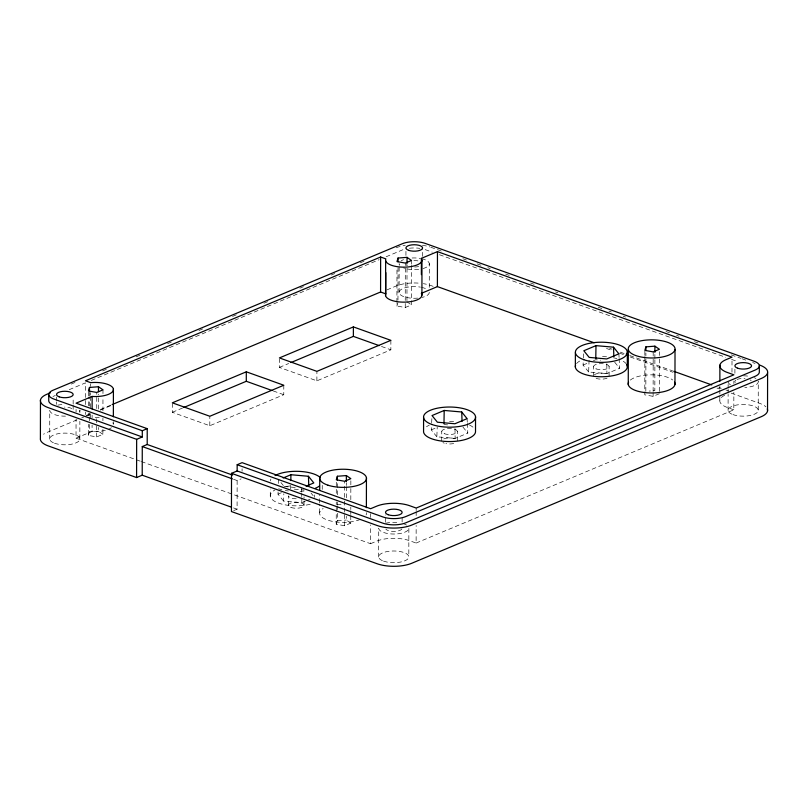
<?xml version="1.0" encoding="UTF-8"?>
<svg xmlns="http://www.w3.org/2000/svg" width="808" height="808" viewBox="0 0 808 808"><rect width="100%" height="100%" fill="white"/><g stroke="black" fill="none" stroke-linecap="round" stroke-linejoin="round"><path stroke-width="0.61" stroke-dasharray="4.04 3.03" d="M49.712 439.178L49.763 410.535A15.079 5.848 0.1 0 0 65.448 416.15M56.53 404.354L56.53 401.919M56.53 400.697L56.54 397.051M73.144 405.323L73.144 410.191A8.322 3.222 0.1 0 0 64.489 407.091M73.154 404.111L73.164 398.031M140.158 461.146L76.023 438.168L76.053 419.423M76.063 411.929L76.073 409.424M79.84 438.744L79.871 421.301M79.891 412.585L79.891 410.1A15.079 5.848 0.1 0 1 78.184 413.05M85.416 414.534L85.416 412.04M85.436 404.535L85.466 383.295M102.909 429.371L102.899 434.32L96.687 436.926L88.355 435.431L88.375 424.311M88.385 415.666L88.395 413.201M88.405 405.788L88.425 397.142M88.425 395.91L88.436 390.961M88.355 435.431L89.415 431.896L89.436 422.018M89.436 420.786L89.446 417.079M89.446 415.847L89.446 413.373M89.456 405.959L89.476 397.314M89.476 396.082L89.486 392.375M90.617 417.655L90.627 413.898M90.637 407.656L90.658 396.405M90.658 395.152L90.658 392.658M90.668 386.406L90.678 383.911M76.023 438.168L92.082 431.432L92.092 425.18M92.112 417.685L92.112 415.181M96.687 436.926L96.728 415.928M96.738 408.515L96.768 392.456M102.899 434.32L98.404 431.209L98.414 427.513M98.445 408.979L98.465 394.163M102.919 420.736L102.929 418.261M102.939 410.848L102.959 398.495M102.97 393.557L102.98 389.85M113.362 421.726L113.352 424.22A18.2 7.05 0.1 0 0 110.676 420.816M283.8 385.244L283.78 394.718L209.807 425.735L172.326 412.302L172.336 402.828M209.807 425.735L209.828 416.261M233.704 510.606L237.087 509.191L237.138 480.548L241.087 478.892M242.077 471.205L242.087 468.761M270.276 496.142L270.296 488.951M390.87 340.34L390.86 349.814L316.887 380.831L279.396 367.398L279.416 359.116M288.446 505.343L288.466 495.88A7.797 3.02 0.1 0 0 296.576 498.788M304.03 505.121L304.05 496.829M316.887 380.831L316.908 371.357M319.675 512.787L319.695 504.041M319.695 502.788L319.705 495.294M322.24 489.396L322.261 482.204M350.783 515.726L350.773 523.13L344.561 525.735L336.229 524.24L336.259 505.717M336.259 504.485L336.269 502.01M336.279 493.365L336.3 482.255M336.229 524.24L337.289 520.716L337.31 510.838M337.31 509.596L337.32 505.899M337.32 504.657L337.32 502.192M337.33 494.779L337.36 481.194M344.561 525.735L344.582 513.383M344.592 512.151L344.612 498.566M344.612 497.334L344.642 481.275M350.773 523.13L346.279 520.029L346.289 516.322M346.319 497.799L346.339 486.679M346.339 485.446L346.339 482.972M350.793 514.484L350.793 510.777M350.803 509.545L350.803 507.081M350.813 499.667L350.844 486.083M350.844 484.84L350.854 478.669M141.339 461.57L370.559 543.703L370.599 524.958M370.609 517.463L370.62 513.706M378.679 557.045L378.73 528.402A15.079 5.848 0.1 0 0 394.415 534.027A15.079 5.848 0.1 0 0 408.868 527.967L408.818 556.611M385.497 522.221L385.507 514.918M411.514 265.398L411.454 304.919L405.242 307.525L396.9 306.03L396.91 303.566M396.91 302.323L396.97 268.983M397.97 300.031L398.031 266.69M399.101 292.385L399.152 263.741A15.079 5.848 0.1 0 0 399.647 265.246M402.121 521.978L402.131 517.12M405.242 307.525L405.313 266.771M405.313 265.529L405.313 263.065M405.939 255.389L405.949 248.086M406.959 300.586L407.02 264.761M411.524 264.166L411.524 260.459M370.559 543.703L376.548 541.198A23.402 9.07 0.1 0 1 409.616 540.714L416.12 543.047L416.15 525.543M416.16 515.554L416.171 511.797M416.171 510.555L416.181 508.05M422.564 256.368L422.574 249.066M429.27 287.335L429.311 263.671M441.724 441.067L441.744 431.593M457.318 440.845L457.328 431.371M593.526 376.255L593.537 366.781M609.111 376.023L609.121 366.559M644.845 356.56L644.784 394.849L653.116 396.344L659.328 393.738M644.845 355.328L644.855 350.389M645.834 391.325L645.905 353.035M653.116 396.344L653.116 392.637M653.127 391.405L653.187 351.874M654.884 359.752L654.834 390.638L649.208 391.062M654.884 358.52L654.894 353.581M659.328 391.264L659.389 356.681M659.389 355.449L659.399 351.743M719.827 400.152L719.837 395.152M719.847 393.91L719.847 390.153M719.847 388.911L719.857 386.406M728.089 410.525L728.119 394.334M728.119 393.082L728.129 389.345M728.129 388.103L728.139 384.366M731.977 372.155L732.008 359.661M416.12 543.047L733.826 409.808L733.856 392.314M733.866 383.568L733.876 381.063M734.906 373.256L734.916 368.397M758.227 410.08L758.268 381.437A15.079 5.848 0.1 0 1 744.804 387.466M290.668 488.83L290.739 485.305M305.303 501.243L301.849 502.697L283.578 501.081L283.84 493.789M467.337 423.463L467.802 433.098L455.126 438.411L436.855 436.805L437.209 427.068M619.13 358.651L619.595 368.286L606.919 373.599L588.648 371.993L589.183 357.399M283.578 501.081L277.992 494.153L278.114 491.759M278.558 483.416L278.75 479.831L283.345 485.537M436.855 436.805L431.27 429.866L431.583 423.907M431.654 422.715L431.896 417.938M588.648 371.993L583.063 365.054L583.376 359.095M583.447 357.894L583.76 351.935M396.9 306.03L397.96 302.505M71.245 384.063L77.043 381.629M102.586 370.923L108.393 368.488M136.249 356.803L142.056 354.369M167.589 343.663L173.397 341.229M198.93 330.512L204.737 328.078M232.593 316.393L238.4 313.959M263.943 303.252L269.741 300.818M299.93 288.163L303.404 286.699M331.27 275.013L334.754 273.559M360.287 262.853L366.095 260.418M52.985 396.476L55.308 395.506M69.236 389.668L85.486 382.851M91.294 380.416L379.174 259.681M386.143 256.762L402.394 249.945A16.12 6.242 0.1 0 1 404.475 249.218M86.577 415.302L90.062 413.837M100.515 409.454L110.979 405.06M76.982 419.857L46.803 432.522A24.442 9.474 0.1 0 0 43.561 434.219M81.628 417.918L83.941 416.938M85.103 416.453L90.91 414.019M100.202 410.121L110.645 405.747M386.921 289.88L396.203 285.992A24.442 9.474 0.1 0 1 420.251 283.265M172.326 412.302L182.729 407.939M279.396 367.398L288.648 363.519M583.063 365.054L588.83 362.641M593.436 360.701L595.749 359.742L600.617 360.166M277.992 494.153L281.447 492.698M431.27 429.866L437.037 427.452M306.454 500.758L311.07 498.829M89.415 431.896L98.404 431.209M337.289 520.716L346.279 520.029M443.956 424.554L447.602 424.877M284.113 486.487L295.385 487.487M294.324 489.153L304.071 490.012M430.805 247.258L441.491 251.086M462.873 258.742L466.438 260.024M477.124 263.852L481.871 265.549M487.81 267.68L490.183 268.529M505.626 274.064L509.191 275.336M530.563 283.002L534.128 284.275M555.51 291.94L557.884 292.789M598.263 307.252L601.829 308.535M608.949 311.09L611.323 311.939M623.2 316.191L625.574 317.039M665.954 331.512L669.519 332.785M676.639 335.34L679.023 336.189M694.456 341.723L698.021 342.996M731.27 354.914L740.774 358.318M741.966 358.742L747.905 360.873M752.652 362.57L755.025 363.428M425.17 249.621L432.3 252.177M439.421 254.722L725.635 357.277M731.573 359.409L737.512 361.529M609.616 348.319L611.989 349.177M620.302 352.147L625.059 353.854M629.806 355.56L672.559 370.872M718.878 387.476L721.261 388.325M726.008 390.022L728.382 390.88M433.118 286.335L430.745 285.487A24.442 9.474 0.1 0 0 423.362 283.669M606.505 348.47L612.444 350.591M619.574 353.147L624.321 354.853M630.26 356.974L673.014 372.296M716.959 388.042L719.332 388.89M731.21 393.142L759.712 403.364A24.442 9.474 0.1 0 1 765.873 406.838M733.826 409.808L727.321 407.474A23.402 9.07 0.1 0 1 725.958 394.668M381.487 346.45L390.86 349.814M273.235 390.941L283.78 394.718M233.583 479.275L237.138 480.548M233.532 507.919L237.087 509.191M406.949 301.818L411.454 304.919M614.706 362.216L619.595 368.286M462.913 427.028L467.802 433.098M311.029 493.042L313.13 495.647M618.888 353.843L619.069 357.449M467.095 418.655L467.276 422.261M314.403 494.971L314.524 497.375M606.788 363.832L606.919 373.599M454.995 428.644L455.126 438.411M301.647 488.042L301.697 491.698M301.707 492.92L301.758 496.587M301.778 497.809L301.849 502.697M360.257 519.463A23.402 9.07 0.1 0 1 328.886 520.504A23.402 9.07 0.1 0 1 323.17 508.484M337.007 504.535A23.402 9.07 0.1 0 1 342.814 504.232M366.377 512.676A23.402 9.07 0.1 0 1 366.075 514.949M409.444 248.228A16.12 6.242 0.1 0 1 419.806 248.339M630.321 380.093A23.402 9.07 0.1 0 1 651.369 374.841A23.402 9.07 0.1 0 1 672.67 379.992M730.472 384.77A15.079 5.848 0.1 0 1 728.139 381.871M743.562 375.821A15.079 5.848 0.1 0 1 750.198 376.488M754.349 377.74A15.079 5.848 0.1 0 1 755.945 378.548M396.274 247.753A24.442 9.474 0.1 0 1 405.232 245.379M422.402 245.279A24.442 9.474 0.1 0 1 429.775 246.905M385.729 523.241A15.079 5.848 0.1 0 1 399.606 522.806M404.01 523.907A15.079 5.848 0.1 0 1 406.535 525.079M735.26 382.608A8.322 3.222 0.1 0 1 735.835 380.154M737.088 379.467A8.322 3.222 0.1 0 1 745.026 378.518M750.238 379.942A8.322 3.222 0.1 0 1 751.147 380.709M429.26 292.314A15.079 5.848 0.1 0 1 422.14 297.405M417.645 298.122A15.079 5.848 0.1 0 1 399.172 291.85A15.079 5.848 0.1 0 1 420.372 287.113M421.534 287.335A15.079 5.848 0.1 0 1 427.099 289.436M421.584 258.691A15.079 5.848 0.1 0 1 422.19 268.761M418.635 269.377A15.079 5.848 0.1 0 1 403.465 267.862M401.172 260.853A15.079 5.848 0.1 0 1 403.535 259.651M412.141 257.994A15.079 5.848 0.1 0 1 420.423 258.469M111.413 427.695A18.2 7.05 0.1 0 1 108.817 429.169M105.343 430.351A18.2 7.05 0.1 0 1 92.082 431.432M95.203 417.433A18.2 7.05 0.1 0 1 99.788 417.675M401.919 528.907A8.322 3.222 0.1 0 1 394.142 531.411A8.322 3.222 0.1 0 1 385.86 529.139M418.685 266.519A8.322 3.222 0.1 0 1 414.575 267.004M407.212 265.499A8.322 3.222 0.1 0 1 406.293 264.731M413.888 260.56A8.322 3.222 0.1 0 1 418.1 260.934M57.893 405.111A15.079 5.848 0.1 0 1 63.226 404.505M453.692 443.511A7.797 3.02 0.1 0 1 445.905 443.622M444.238 443.168A7.797 3.02 0.1 0 1 442.935 442.562M443.784 438.896A7.797 3.02 0.1 0 1 456.106 439.34M607.05 378.195A7.797 3.02 0.1 0 1 594.728 377.75M594.405 374.73A7.797 3.02 0.1 0 1 607.899 374.528M310.171 504.293A25.997 10.08 0.1 0 1 277.437 502.687A25.997 10.08 0.1 0 1 274.993 489.931M285.951 486.497A25.997 10.08 0.1 0 1 291.809 485.83M426.503 426.776A25.997 10.08 0.1 0 1 429.3 425.129M449.591 421.412A25.997 10.08 0.1 0 1 455.227 421.665M469.499 425.059A25.997 10.08 0.1 0 1 473.579 427.685M576.548 363.58A25.997 10.08 0.1 0 1 582.204 359.823M602.526 356.611A25.997 10.08 0.1 0 1 607.02 356.843M613.393 357.762A25.997 10.08 0.1 0 1 616.847 358.611M623.291 361.307A25.997 10.08 0.1 0 1 626.15 363.701M304.04 491.011A25.997 10.08 0.1 0 1 299.606 491.375M288.406 490.971A25.997 10.08 0.1 0 1 285.234 490.486M281.881 489.749A25.997 10.08 0.1 0 1 278.669 488.769M270.306 480.881A25.997 10.08 0.1 0 1 270.912 479.144M732.937 414.585A15.079 5.848 0.1 0 0 757.874 411.605A15.079 5.848 0.1 0 0 738.653 404.717A15.079 5.848 0.1 0 0 732.937 414.585M383.537 561.116A15.079 5.848 0.1 0 0 408.464 558.136A15.079 5.848 0.1 0 0 389.244 551.248A15.079 5.848 0.1 0 0 383.537 561.116M54.56 443.239A15.079 5.848 0.1 0 0 79.497 440.259A15.079 5.848 0.1 0 0 60.277 433.371A15.079 5.848 0.1 0 0 54.56 443.239M290.961 507.444A7.797 3.02 0.1 0 0 303.848 505.909A7.797 3.02 0.1 0 0 293.91 502.344A7.797 3.02 0.1 0 0 290.961 507.444M444.259 433.694A7.797 3.02 0.1 0 0 457.146 432.159A7.797 3.02 0.1 0 0 447.208 428.594A7.797 3.02 0.1 0 0 444.259 433.694M596.052 368.882A7.797 3.02 0.1 0 0 608.939 367.347A7.797 3.02 0.1 0 0 599.001 363.782A7.797 3.02 0.1 0 0 596.052 368.882"/><path stroke-width="1.21" d="M40.471 400.021L40.4 438.249A24.442 9.474 0.1 0 0 48.227 445.905L136.582 477.558L142.218 475.195L231.159 507.071M48.753 394.728L48.743 400.96A16.12 6.242 0.1 0 0 53.924 405.303L142.289 436.966L142.299 430.735L147.228 428.664L147.208 444.491L142.269 446.551L142.218 475.195M89.486 391.143L89.496 387.436L98.485 386.749L102.98 389.85L96.768 392.456L88.436 390.961L89.496 387.436M92.122 408.939L92.142 396.435A18.2 7.05 0.1 0 0 113.413 389.234L113.362 416.726M98.475 391.688L98.485 386.749M136.582 477.558L136.653 439.33L142.289 436.966M759.338 365.61L759.328 371.842A16.12 6.242 0.1 0 1 755.076 376.316L405.677 522.847A16.12 6.242 0.1 0 1 382.891 523.18L237.158 470.963L231.522 473.326L231.452 511.555L377.195 563.772A24.442 9.474 0.1 0 0 411.726 563.277L761.136 416.746A24.442 9.474 0.1 0 0 767.307 408.888M237.158 470.963L237.168 464.731L242.097 462.661L370.62 508.717L376.609 506.202A23.402 9.07 0.1 0 1 409.676 505.717L416.181 508.05L733.886 374.811L727.382 372.488A23.402 9.07 0.1 0 1 726.018 359.671L732.008 357.156L437.461 251.621L421.402 258.358A18.2 7.05 0.1 0 1 404.525 267.145A18.2 7.05 0.1 0 1 385.84 258.873L380.639 257.015L85.476 380.79L90.678 382.659A18.2 7.05 0.1 0 1 113.413 389.234M183.881 407.454L246.288 381.285L246.309 371.811L283.8 385.244L209.828 416.261L172.336 402.828L246.309 371.811M319.716 490.294L319.736 477.791M337.36 479.962L337.37 476.255L346.359 475.569L350.854 478.669L344.642 481.275L336.31 479.78L337.37 476.255M346.349 481.74L346.359 475.569M290.961 362.55L353.369 336.381L353.389 326.907L390.87 340.34L316.908 371.357L279.416 357.924L353.389 326.907M366.388 507.676L366.438 477.69M112.14 404.576L380.578 292.001L380.639 257.015M385.588 295.657L385.648 260.661M594.173 342.794L437.401 286.618L421.342 293.354A18.2 7.05 0.1 0 1 404.465 302.142A18.2 7.05 0.1 0 1 385.78 293.87L385.82 272.619M398.031 261.752L398.041 258.045L407.03 257.358L411.524 260.459L405.313 263.065L396.981 261.57L398.041 258.045M407.02 263.529L407.03 257.358M421.372 274.609L421.402 258.358M421.917 295.132L421.978 260.136M423.584 417.484L423.564 431.856A25.997 10.08 0.1 0 0 450.611 441.552A25.997 10.08 0.1 0 0 475.518 431.108L475.538 416.726M437.401 286.618L437.461 251.621M575.357 367.044L575.377 352.662M627.311 366.297L627.331 351.914M628.26 384.527L628.321 349.541M645.915 350.561L645.915 346.854L654.904 346.167L659.399 349.278L653.187 351.874L644.855 350.389L645.915 346.854M654.894 352.349L654.904 346.167M674.963 384.416L675.023 349.43A23.402 9.07 0.1 0 0 641.047 340.814A23.402 9.07 0.1 0 0 638.896 356.5A23.402 9.07 0.1 0 0 675.023 349.43M719.867 381.406L719.888 365.166M767.529 411.009L767.6 372.781M290.819 480.609L290.92 474.73L308.454 476.276L313.817 482.931L306.07 486.184M443.976 423.372L444.198 410.444L461.732 411.999L467.095 418.655L454.924 423.756L437.391 422.21L432.028 415.554L444.198 410.444M595.769 358.56L595.991 345.632L613.535 347.188L618.888 353.843L606.717 358.944L589.183 357.399L583.82 350.743L595.991 345.632M50.349 392.829L46.864 394.284A24.442 9.474 0.1 0 0 48.288 407.666L136.653 439.33M92.142 396.435L76.083 403.172L147.228 428.664M283.174 477.972L290.92 474.73M626.24 354.278L628.614 355.126M673.751 371.296L711.757 384.921M380.578 292.001L385.78 293.87M353.369 336.381L379.144 345.612M246.288 381.285L272.064 390.517M142.299 430.735L53.934 399.071A16.12 6.242 0.1 0 1 52.995 390.244L402.404 243.713A16.12 6.242 0.1 0 1 425.18 243.39L754.157 361.257A16.12 6.242 0.1 0 1 755.096 370.084L405.687 516.615A16.12 6.242 0.1 0 1 382.911 516.948L237.168 464.731M231.522 473.326L377.255 525.543A24.442 9.474 0.1 0 0 411.797 525.038L761.197 378.508A24.442 9.474 0.1 0 0 759.773 365.125M147.208 444.491L232.583 475.084M142.269 446.551L232.391 478.851M613.535 347.188L613.848 356.631M461.732 411.999L462.055 421.443M308.454 476.276L308.777 485.719M674.539 382.154A23.402 9.07 0.1 0 1 651.824 392.971A23.402 9.07 0.1 0 1 628.563 382.265M626.725 364.549A25.997 10.08 0.1 0 1 602.404 376.74A25.997 10.08 0.1 0 1 575.569 365.287M319.311 486.093A25.997 10.08 0.1 0 1 315.413 488.234M275.023 475.548A25.997 10.08 0.1 0 1 299.182 471.377A25.997 10.08 0.1 0 1 320.332 477.589M327.987 485.204A23.402 9.07 0.1 0 0 366.135 479.952A23.402 9.07 0.1 0 0 335.189 469.761A23.402 9.07 0.1 0 0 327.987 485.204M388.194 514.736A8.322 3.222 0.1 0 0 401.94 513.09A8.322 3.222 0.1 0 0 391.345 509.293A8.322 3.222 0.1 0 0 388.194 514.736M737.593 368.206A8.322 3.222 0.1 0 0 751.349 366.559A8.322 3.222 0.1 0 0 740.754 362.762A8.322 3.222 0.1 0 0 737.593 368.206M408.626 250.328A8.322 3.222 0.1 0 0 422.382 248.682A8.322 3.222 0.1 0 0 411.777 244.885A8.322 3.222 0.1 0 0 408.626 250.328M59.216 396.859A8.322 3.222 0.1 0 0 72.972 395.213A8.322 3.222 0.1 0 0 62.378 391.415A8.322 3.222 0.1 0 0 59.216 396.859M431.947 424.493A25.997 10.08 0.1 0 0 474.932 419.342A25.997 10.08 0.1 0 0 441.804 407.474A25.997 10.08 0.1 0 0 431.947 424.493M583.75 359.671A25.997 10.08 0.1 0 0 626.725 354.53A25.997 10.08 0.1 0 0 593.597 342.663A25.997 10.08 0.1 0 0 583.75 359.671"/></g></svg>
